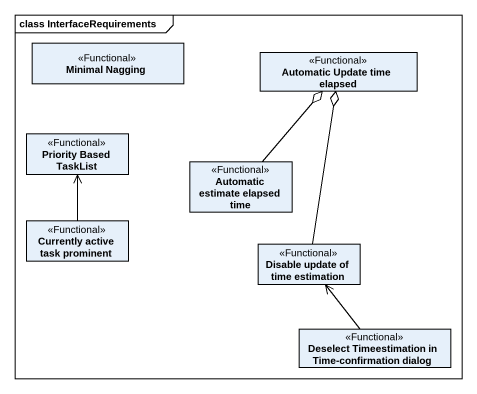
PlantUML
@startuml
mainframe class InterfaceRequirements
hide circle
hide empty members
class "Minimal Nagging" as Minimal_Nagging <<Functional>>
class "Automatic Update time elapsed" as Automatic_Update_time <<Functional>>
class "Priority Based TaskList" as Priority_Based_TaskList <<Functional>>
class "Automatic estimate elapsed time" as Automatic_estimate_elapsed <<Functional>>
class "Currently active task prominent" as Currently_active_task <<Functional>>
class "Disable update of time estimation" as Disable_update_of_time <<Functional>>
class "Deselect Timeestimation in Time-confirmation dialog" as Deselect_Timeestimation_in <<Functional>>
Automatic_estimate_elapsed -up-o Automatic_Update_time
Currently_active_task -up-> Priority_Based_TaskList
Disable_update_of_time -up-o Automatic_Update_time
Deselect_Timeestimation_in -up-> Disable_update_of_time
@enduml
